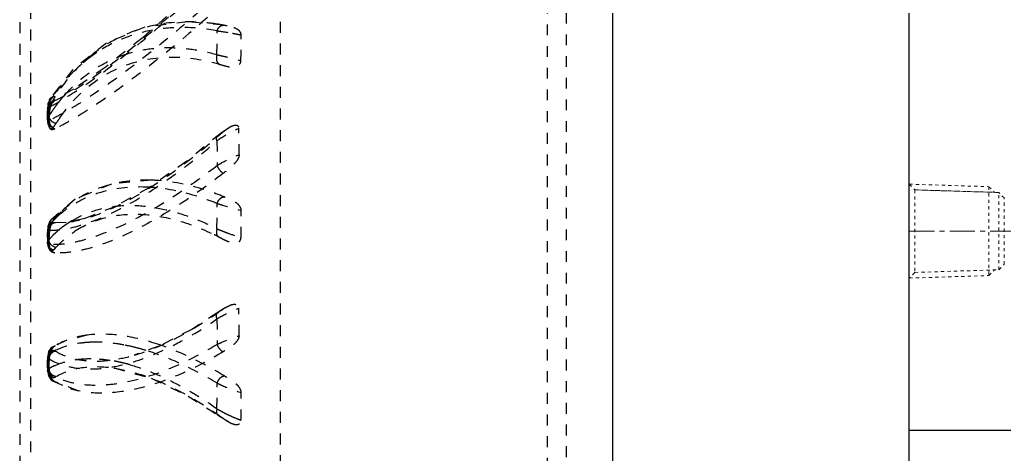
# Model space of a CAD drawing. Header units: millimetres. Extents: x 723 to 11228, y -2384 to 1578.
# Drawn here: x 4627.9 to 4776.4, y -745.4 to -679.9 of the extents above; entities that cross this region are included whole.
import ezdxf

# ---------------------------------------------------------------- set-up
doc = ezdxf.new("R2010")
doc.units = ezdxf.units.MM
doc.header["$LTSCALE"] = 16.335
doc.linetypes.add('CENTER', pattern=[0.6, 0.375, -0.075, 0.075, -0.075])
doc.linetypes.add('HIDDEN', pattern=[0.2, 0.1, -0.1])
doc.layers.get('0').update_dxf_attribs({"linetype": 'CONTINUOUS'})
doc.layers.add('cool', color=153, linetype='HIDDEN', lineweight=9)
doc.layers.add('DEFAULT_2', color=8, linetype='HIDDEN')

# ---------------------------------------------------------------- blocks, each defined once
blk = doc.blocks.new('cool_jt_f12')
at = {"layer": 'cool', "ltscale": 0.3}
for p, q in [((0, 7.0785), (0.856, 6.2225)), ((0, 7.0785), (12, 6.7035)), ((0.856, 6.2225), (0.856, -6.2225)), ((13.5, 5.827375), (0.856, 6.2225)), ((0.856, 6.2225), (13.5, 5.827375)), ((12, 6.7035), (12.856, 5.8475)), ((12, 6.7035), (12, -6.7035)), ((14.327375, 5), (13.5, 5.827375)), ((13.5, -5.827375), (13.5, 5.827375)), ((14.327375, -5), (14.327375, 5)), ((0.856, -6.2225), (13.5, -5.827375)), ((12, -6.7035), (12.856, -5.8475)), ((13.5, -5.827375), (14.327375, -5)), ((0.856, -6.2225), (0, -7.0785)), ((0, -7.0785), (12, -6.7035))]:
    blk.add_line(p, q, dxfattribs=at)

msp = doc.modelspace()

# ---------------------------------------------------------------- linework, layer by layer
at = {"color": 7, "linetype": 'Continuous'}
for p, q in [((4717.318, -976.744), (4717.318, -506.744)), ((4762.032, -939.744), (4762.032, -543.744))]:
    msp.add_line(p, q, dxfattribs=at)
at = {"color": 1, "linetype": 'CENTER', "ltscale": 2.612305}
msp.add_line((4762.032, -741.744), (5182.032, -741.744), dxfattribs=at)
at = {"layer": 'cool', "color": 1, "linetype": 'CENTER', "ltscale": 0.621977}
msp.add_line((4762.032, -711.744), (5182.032, -711.744), dxfattribs=at)
at = {"layer": 'DEFAULT_2', "color": 8, "linetype": 'HIDDEN'}
for p, q in [((4710.315, -577.549), (4710.315, -888.555)), ((4707.433, -582.579), (4707.433, -883.593)), ((4667.211, -868.043), (4667.211, -595.446)), ((4629.606, -813.679), (4629.606, -649.81)), ((4627.912, -660.656), (4627.912, -802.833)), ((4658.719, -680.715), (4658.76, -680.724)), ((4657.656, -685.154), (4657.673, -681.551)), ((4634.699, -691.214), (4634.751, -691.157)), ((4632.123, -693.195), (4632.123, -693.194)), ((4632.167, -693.29), (4632.123, -693.195)), ((4632.189, -692.587), (4632.189, -692.587)), ((4632.484, -691.793), (4632.485, -691.792)), ((4632.558, -691.978), (4632.514, -692.045)), ((4632.619, -691.886), (4632.558, -691.978)), ((4632.904, -692.124), (4632.895, -692.128)), ((4633.305, -692.023), (4632.904, -692.124)), ((4633.461, -692.72), (4633.509, -692.656)), ((4632.134, -695.196), (4632.19, -695.448)), ((4632.134, -695.197), (4632.134, -695.196)), ((4632.167, -695.347), (4632.134, -695.197)), ((4632.19, -695.448), (4632.167, -695.347)), ((4632.19, -695.448), (4632.399, -696.149)), ((4632.196, -695.616), (4632.196, -695.615)), ((4632.255, -695.784), (4632.196, -695.616)), ((4632.309, -695.867), (4632.255, -695.785)), ((4632.38, -696.062), (4632.399, -696.149)), ((4632.399, -696.107), (4632.4, -696.108)), ((4632.4, -696.108), (4632.515, -696.281)), ((4657.667, -697.452), (4657.884, -697.38)), ((4657.667, -697.453), (4657.667, -697.452)), ((4657.656, -698.126), (4657.673, -701.88)), ((4657.656, -711.396), (4657.673, -707.575)), ((4632.186, -710.946), (4632.186, -710.946)), ((4632.605, -710.071), (4632.607, -710.069)), ((4633.303, -710.463), (4635.398, -710.352)), ((4632.122, -711.531), (4632.069, -712.31)), ((4632.167, -711.512), (4632.122, -711.531)), ((4632.122, -711.531), (4632.122, -711.531)), ((4632.089, -713.21), (4632.188, -714.048)), ((4632.167, -713.715), (4632.127, -713.561)), ((4632.246, -713.984), (4632.167, -713.715)), ((4632.246, -713.985), (4632.246, -713.984)), ((4632.246, -713.984), (4632.44, -714.422)), ((4632.188, -714.048), (4632.188, -714.047)), ((4632.255, -714.173), (4632.188, -714.048)), ((4632.309, -714.19), (4632.255, -714.174)), ((4632.841, -714.93), (4632.756, -714.876)), ((4657.761, -724.028), (4657.762, -724.027)), ((4657.762, -724.027), (4657.882, -723.968)), ((4657.656, -724.961), (4657.673, -728.833)), ((4632.255, -730.159), (4632.185, -730.18)), ((4632.185, -730.18), (4632.185, -730.18)), ((4632.487, -729.966), (4632.485, -729.969)), ((4632.585, -729.865), (4632.486, -729.967)), ((4632.873, -729.196), (4632.883, -729.19)), ((4632.883, -729.19), (4633.262, -729.058)), ((4632.167, -730.619), (4632.123, -730.722)), ((4632.123, -730.722), (4632.123, -730.723)), ((4632.123, -732.767), (4632.123, -732.766)), ((4632.167, -732.87), (4632.123, -732.767)), ((4632.185, -733.309), (4632.185, -733.309)), ((4632.255, -733.33), (4632.185, -733.309)), ((4632.485, -733.52), (4632.483, -733.518)), ((4632.485, -733.52), (4632.608, -733.648)), ((4632.873, -734.292), (4632.881, -734.297)), ((4636.731, -735.813), (4632.881, -734.297)), ((4657.656, -738.527), (4657.673, -734.656)), ((4657.762, -739.462), (4657.762, -739.462)), ((4657.762, -739.462), (4657.979, -739.539))]:
    msp.add_line(p, q, dxfattribs=at)
for points in [[(4657.609, -672.316), (4652.492, -677.239), (4646.358, -682.643), (4640.794, -687.055), (4636.04, -690.345), (4632.904, -692.124)], [(4658.719, -680.715), (4653.233, -680.173), (4646.804, -680.988), (4640.984, -683.409), (4635.943, -687.386), (4632.485, -691.792)], [(4632.123, -693.194), (4632.066, -694.226), (4632.132, -695.229), (4632.197, -695.618)], [(4632.189, -692.587), (4632.165, -692.769), (4632.074, -693.816), (4632.084, -694.735), (4632.134, -695.197)], [(4632.895, -692.128), (4632.606, -692.314), (4632.234, -692.792), (4632.123, -693.195)], [(4632.484, -691.793), (4632.377, -691.984), (4632.189, -692.587)], [(4632.196, -695.615), (4632.227, -695.74), (4632.399, -696.107)], [(4659.53, -696.1), (4658.268, -696.96), (4653.114, -701.193)], [(4653.114, -701.193), (4647.47, -705.151), (4642.274, -708.06), (4637.747, -709.841), (4635.397, -710.36)], [(4647.764, -704.063), (4641.748, -704.644), (4636.297, -706.939), (4632.607, -710.069)], [(4632.186, -710.946), (4632.162, -711.131), (4632.071, -712.228), (4632.091, -713.211), (4632.126, -713.559)], [(4633.09, -710.476), (4632.831, -710.558), (4632.47, -710.806), (4632.206, -711.202), (4632.122, -711.531)], [(4632.605, -710.071), (4632.393, -710.358), (4632.186, -710.946)], [(4632.127, -713.561), (4632.139, -713.641), (4632.246, -713.984)], [(4632.188, -714.047), (4632.245, -714.264), (4632.413, -714.575), (4632.642, -714.807), (4632.84, -714.932)], [(4657.762, -724.027), (4653.886, -726.552), (4648.891, -729.103), (4645.166, -730.443)], [(4658.976, -723.244), (4658.373, -723.614), (4657.761, -724.028)], [(4638.145, -727.432), (4635.043, -728.165), (4632.88, -729.192)], [(4632.185, -730.18), (4632.085, -731.129), (4632.071, -732.045), (4632.123, -732.767)], [(4632.488, -729.966), (4632.239, -730.32), (4632.123, -730.723)], [(4632.873, -729.196), (4632.614, -729.389), (4632.261, -729.898), (4632.185, -730.18)], [(4632.123, -730.722), (4632.071, -731.444), (4632.085, -732.36), (4632.185, -733.309)], [(4632.123, -732.764), (4632.249, -733.191), (4632.483, -733.518)], [(4632.185, -733.309), (4632.258, -733.584), (4632.611, -734.097), (4632.873, -734.292)], [(4642.118, -732.373), (4647.71, -733.905), (4653.316, -736.606), (4657.762, -739.462)], [(4632.881, -734.297), (4635.527, -735.488), (4636.731, -735.812)], [(4657.762, -739.462), (4657.984, -739.617), (4659.489, -740.534)]]:
    msp.add_lwpolyline(points, dxfattribs=at)
for centre, radius, start, end in [((4653.015, -710.222), 30.053, 78.98022, 80.94732), ((4653.751, -706.484), 26.243, 78.08702, 78.99801), ((4296.644, -681.002), 364.661, 359.2043, 359.81707), ((4652.535, -704.259), 23.381, 126.14278, 133.68674), ((4652.123, -703.704), 22.69, 123.60924, 126.12824), ((4656.105, -707.365), 28.129, 145.94993, 146.61304), ((4655.858, -707.198), 27.83, 145.06029, 145.95031), ((4652.882, -707.446), 24.373, 138.24373, 140.65283), ((4496.46, -735.87), 142.436, 17.3172, 17.56418), ((4656.425, -707.575), 28.511, 146.99756, 147.4922), ((4636.584, -694.119), 4.197, 164.51918, 167.97972), ((4637.294, -694.312), 4.933, 161.75215, 164.55682), ((4637.699, -694.444), 5.359, 155.2371, 161.76255), ((4634.511, -693.695), 2.115, 140.0995, 145.50926), ((4650.582, -705.626), 21.44, 144.6524, 146.08219), ((4636.437, -693.86), 3.968, 153.77601, 155.22103), ((4636.723, -694.002), 4.287, 152.36356, 153.77064), ((4637.204, -694.253), 4.83, 151.30594, 152.36353), ((4650.863, -705.827), 21.785, 143.01494, 144.65051), ((4633.968, -693.38), 1.511, 115.97519, 122.00794), ((4651.19, -706.072), 22.194, 142.5185, 142.80965), ((4651.389, -706.225), 22.445, 141.72953, 142.51749), ((4651.797, -706.547), 22.965, 140.66964, 141.7281), ((4641.259, -694.337), 9.151, 175.10263, 178.66574), ((4642.519, -694.436), 10.416, 173.68641, 175.15212), ((4633.302, -695.053), 1.182, 147.10285, 163.49232), ((4639.668, -693.699), 7.394, 180.39969, 184.85801), ((4642.144, -694.697), 9.85, 173.41477, 178.39703), ((4639.763, -693.691), 7.488, 184.86141, 185.52154), ((4650.463, -705.546), 21.297, 146.08339, 148.47619), ((4655.386, -709.573), 26.108, 145.1973, 145.4762), ((4633.245, -695.033), 1.123, 179.47146, 188.37916), ((4632.992, -695.201), 0.838, 197.13057, 221.51332), ((4650.766, -683.606), 22.158, 213.59553, 214.09075), ((4633.64, -694.158), 1.366, 206.8034, 224.03521), ((4655.842, -709.883), 26.66, 145.48211, 147.43546), ((4593.848, -624.426), 97.071, 311.14366, 311.27534), ((4278.137, -701.312), 382.855, 0.15991, 0.75912), ((4645.92, -730.93), 25.843, 85.94154, 86.67021), ((4646.89, -729.623), 25.576, 85.54165, 88.04198), ((4645.874, -731.562), 26.477, 84.58261, 85.93896), ((4646.124, -721.313), 17.281, 133.84718, 138.1002), ((4644.827, -721.969), 16.737, 129.27406, 133.46015), ((4255.105, -707.396), 406.209, 359.24525, 359.82728), ((4645.152, -722.299), 17.2, 136.1849, 137.94437), ((4633.353, -710.686), 0.973, 157.74129, 163.07393), ((4635.703, -711.973), 3.305, 160.43992, 163.98292), ((4633.193, -710.598), 0.79, 138.0912, 146.40301), ((4635.742, -711.988), 3.348, 156.95481, 160.41584), ((4645.044, -722.195), 17.051, 135.4758, 136.18325), ((4634.702, -711.408), 2.156, 147.51359, 149.86715), ((4634.89, -711.53), 2.38, 143.77593, 147.4583), ((4633.186, -710.997), 0.53, 107.57072, 124.43812), ((4644.97, -722.122), 16.947, 133.45773, 135.47738), ((4633.202, -711.053), 0.589, 101.04467, 107.48144), ((4644.216, -724.211), 16.372, 125.319, 126.64411), ((4644.472, -724.565), 16.81, 122.60443, 125.33427), ((4644.272, -724.256), 16.441, 121.11998, 122.59936), ((4641.166, -712.554), 9.058, 178.78472, 184.58532), ((4641.688, -712.576), 9.58, 173.62553, 178.71962), ((4591.7, -730.626), 45.024, 25.1963, 25.74341), ((4641.34, -712.259), 9.065, 180.39821, 184.99356), ((4642.136, -712.689), 9.843, 178.44036, 183.63606), ((4642.356, -712.69), 10.063, 173.51269, 178.46671), ((4641.525, -720.948), 12.138, 135.15635, 139.39871), ((4645.169, -713.259), 12.856, 171.94818, 176.53592), ((4641.695, -721.115), 12.376, 134.41254, 135.16288), ((4641.773, -721.195), 12.488, 133.83616, 134.41272), ((4641.861, -721.286), 12.615, 133.13105, 133.83587), ((4642.251, -721.711), 13.191, 129.7362, 133.10774), ((4642.723, -722.27), 13.923, 129.26753, 129.75879), ((4642.855, -722.431), 14.131, 128.91606, 129.26784), ((4643.353, -723.055), 14.93, 126.63382, 128.8971), ((4640.452, -746.508), 38.132, 62.6367, 63.85048), ((4640.828, -712.591), 8.718, 184.52223, 190.45645), ((4633.175, -713.571), 1.016, 204.29802, 220.30542), ((4641.332, -712.749), 9.037, 183.57934, 189.3717), ((4639.322, -713.296), 6.999, 185.65252, 187.38083), ((4633.477, -710.333), 4.03, 253.14567, 254.71618), ((4249.561, -728.625), 411.426, 0.15597, 0.7319), ((4639.385, -746.609), 18.126, 90.15722, 93.62986), ((4633.347, -730.823), 1.201, 150.62982, 158.22126), ((4626.351, -736.734), 8.837, 46.4486, 48.08346), ((4633.422, -730.865), 1.287, 136.27967, 150.62734), ((4643.683, -731.988), 11.366, 171.55279, 176.58368), ((4652.789, -732.796), 20.57, 172.80179, 173.23641), ((4637.783, -739.235), 10.511, 120.43303, 120.92688), ((4634.531, -730.626), 2.114, 160.50599, 171.53998), ((4637.807, -739.275), 10.558, 119.89172, 120.43298), ((4637.836, -739.326), 10.616, 119.20985, 119.89157), ((4637.91, -739.459), 10.769, 117.00293, 119.20596), ((4633.422, -730.096), 1.051, 121.34102, 127.46819), ((4633.662, -730.061), 1.071, 132.00229, 140.30266), ((4637.981, -739.598), 10.925, 116.4779, 117.0067), ((4638.018, -739.671), 11.006, 115.70537, 116.47758), ((4638.08, -739.8), 11.15, 114.33463, 115.70398), ((4638.032, -758.298), 29.921, 75.74868, 79.27112), ((4636.997, -762.325), 34.078, 72.97602, 75.72893), ((4641.581, -731.639), 9.473, 178.83927, 184.47664), ((4640.954, -731.638), 8.846, 173.38542, 178.76753), ((4642.986, -731.551), 10.693, 178.57363, 183.49806), ((4642.015, -731.53), 9.722, 175.28441, 178.55085), ((4645.789, -732.012), 13.526, 173.6283, 175.62505), ((4643.188, -731.967), 10.871, 176.53614, 181.40889), ((4641.136, -731.459), 8.84, 173.24596, 175.27939), ((4649.947, -732.458), 17.708, 173.23751, 173.68632), ((4637.476, -756.105), 25.22, 76.55, 79.26534), ((4636.836, -758.848), 28.037, 73.98892, 76.58104), ((4642.664, -731.559), 10.559, 184.44993, 189.65199), ((4626.377, -726.783), 8.798, 311.9144, 313.32929), ((4643.689, -731.512), 11.397, 183.47592, 188.45067), ((4642.44, -731.978), 10.123, 181.45251, 182.17314), ((4642.056, -731.995), 9.738, 182.15948, 184.48402), ((4636.088, -738.314), 6.931, 115.93717, 122.73482), ((4633.693, -732.354), 1.394, 194.73816, 204.21336), ((4641.154, -732.067), 8.834, 184.47638, 186.74288), ((4634.473, -732.881), 2.08, 188.4526, 197.4737), ((4636.372, -738.877), 7.562, 115.13543, 116.00744), ((4633.295, -732.718), 1.14, 224.73428, 231.94662), ((4633.079, -733.221), 0.645, 217.96614, 222.84239), ((4249.497, -734.866), 411.818, 359.2497, 359.82783), ((4625.279, -785.418), 56.327, 54.76018, 55.3805), ((4658.011, -739.113), 0.427, 220.46913, 234.46528), ((4624.991, -785.827), 56.827, 54.51386, 54.76074)]:
    msp.add_arc(centre, radius, start, end, dxfattribs=at)
for points, knots in [([(4633.306, -692.021), (4634.042, -691.661), (4635.615, -690.789), (4639.153, -688.521), (4644.212, -684.734), (4650.825, -679.124), (4655.374, -674.812), (4657.73, -672.452)], [0, 0, 0, 0, 0.078266, 0.1716763, 0.4014208, 0.6813601, 1, 1, 1, 1]), ([(4632.309, -693.025), (4633.085, -692.685), (4634.691, -691.727), (4637.248, -690.101), (4640.116, -688.076), (4644.507, -684.709), (4649.13, -680.804), (4653.912, -676.409), (4656.424, -674.033), (4657.656, -672.761)], [0, 0, 0, 0, 0.0781026, 0.1716276, 0.2795124, 0.4014127, 0.6815188, 0.8367702, 1, 1, 1, 1]), ([(4657.673, -676.231), (4655.2, -678.482), (4650.452, -682.601), (4643.603, -687.973), (4638.395, -691.619), (4634.758, -693.822), (4633.139, -694.682), (4632.381, -695.041)], [0, 0, 0, 0, 0.3174571, 0.5963841, 0.8261344, 0.9203892, 1, 1, 1, 1]), ([(4658.64, -677.365), (4656.147, -679.636), (4651.363, -683.791), (4644.466, -689.213), (4639.226, -692.887), (4635.573, -695.107), (4633.952, -695.972), (4633.194, -696.332)], [0, 0, 0, 0, 0.3179923, 0.5970954, 0.8269188, 0.9208746, 1, 1, 1, 1]), ([(4648.749, -680.613), (4647.175, -680.909), (4644.091, -681.825), (4639.858, -684.165), (4636.164, -687.4), (4634.156, -690.032), (4633.258, -691.448)], [0, 0, 0, 0, 0.2473075, 0.4922667, 0.7412097, 1, 1, 1, 1]), ([(4657.673, -681.551), (4656.04, -681.239), (4652.788, -680.894), (4649.524, -681.155), (4647.962, -681.439)], [0, 0, 0, 0, 0.5114198, 1, 1, 1, 1]), ([(4657.743, -680.544), (4656.975, -680.422), (4653.99, -680.065), (4650.939, -680.199), (4648.749, -680.613)], [0, 0, 0, 0, 0.2586354, 1, 1, 1, 1]), ([(4657.673, -681.551), (4657.714, -681.419), (4657.825, -681.175), (4658.075, -680.883), (4658.384, -680.705), (4658.614, -680.695), (4658.719, -680.715)], [0, 0, 0, 0, 0.284305, 0.546431, 0.7797924, 1, 1, 1, 1]), ([(4661.304, -682.167), (4661.305, -682.036), (4661.237, -681.784), (4660.933, -681.418), (4660.436, -681.143), (4659.808, -680.948), (4659.382, -680.852), (4659.168, -680.807)], [0, 0, 0, 0, 0.1450034, 0.2738153, 0.5172705, 0.7588476, 1, 1, 1, 1]), ([(4647.962, -681.439), (4646.462, -681.712), (4643.522, -682.546), (4640.819, -683.973), (4639.563, -684.807)], [0, 0, 0, 0, 0.5028149, 1, 1, 1, 1]), ([(4657.673, -681.551), (4657.847, -681.569), (4658.617, -681.661), (4659.383, -681.79), (4659.973, -681.901)], [0, 0, 0, 0, 0.2253329, 1, 1, 1, 1]), ([(4659.973, -681.901), (4660.082, -681.921), (4660.526, -682.006), (4660.97, -682.096), (4661.305, -682.167)], [0, 0, 0, 0, 0.2436046, 1, 1, 1, 1]), ([(4643.343, -685.266), (4644.431, -684.878), (4646.704, -684.278), (4650.274, -683.976), (4653.963, -684.251), (4656.44, -684.748), (4657.656, -685.154)], [0, 0, 0, 0, 0.238399, 0.4822697, 0.7354901, 1, 1, 1, 1]), ([(4633.948, -694.671), (4635.247, -692.803), (4638.298, -689.451), (4644.266, -686.192), (4651.083, -685.132), (4655.696, -685.887), (4657.976, -686.57)], [0, 0, 0, 0, 0.251428, 0.4919638, 0.7370147, 1, 1, 1, 1]), ([(4634.751, -691.157), (4635.934, -689.839), (4638.553, -687.459), (4641.714, -685.847), (4643.343, -685.266)], [0, 0, 0, 0, 0.5059519, 1, 1, 1, 1]), ([(4657.656, -685.154), (4657.608, -685.292), (4657.554, -685.581), (4657.574, -686.094), (4657.784, -686.455), (4657.976, -686.569)], [0, 0, 0, 0, 0.2849353, 0.5643073, 1, 1, 1, 1]), ([(4657.656, -685.154), (4657.922, -685.209), (4658.637, -685.362), (4659.841, -685.669), (4660.778, -685.923), (4661.268, -686.066)], [0, 0, 0, 0, 0.2182601, 0.5892788, 1, 1, 1, 1]), ([(4657.976, -686.57), (4658.252, -686.652), (4658.809, -686.818), (4659.526, -686.985), (4660.132, -687.011), (4660.618, -686.927), (4661.1, -686.649), (4661.265, -686.265), (4661.268, -686.067)], [0, 0, 0, 0, 0.2272601, 0.4584702, 0.577673, 0.7032258, 0.843836, 1, 1, 1, 1]), ([(4636.385, -687.351), (4636.08, -687.642), (4634.869, -688.858), (4633.785, -690.199), (4633.044, -691.259)], [0, 0, 0, 0, 0.2460736, 1, 1, 1, 1]), ([(4632.486, -691.793), (4632.56, -691.674), (4632.808, -691.483), (4633.107, -691.441), (4633.259, -691.448)], [0, 0, 0, 0, 0.4806551, 1, 1, 1, 1]), ([(4633.258, -691.448), (4633.183, -691.566), (4633.083, -691.727), (4632.99, -691.892), (4632.967, -691.934)], [0, 0, 0, 0, 0.7427005, 1, 1, 1, 1]), ([(4632.255, -692.888), (4632.218, -693.11), (4632.105, -693.923), (4632.078, -694.757), (4632.167, -695.347)], [0, 0, 0, 0, 0.2737004, 1, 1, 1, 1]), ([(4632.123, -693.194), (4632.124, -693.179), (4632.16, -693.098), (4632.246, -693.058), (4632.309, -693.025)], [0, 0, 0, 0, 0.1716441, 1, 1, 1, 1]), ([(4632.255, -692.888), (4632.241, -692.864), (4632.195, -692.771), (4632.179, -692.663), (4632.189, -692.587)], [0, 0, 0, 0, 0.2673189, 1, 1, 1, 1]), ([(4632.231, -692.452), (4632.239, -692.435), (4632.279, -692.361), (4632.335, -692.297), (4632.381, -692.253)], [0, 0, 0, 0, 0.2303775, 1, 1, 1, 1]), ([(4632.255, -692.888), (4632.275, -692.819), (4632.398, -692.538), (4632.631, -692.311), (4632.834, -692.198)], [0, 0, 0, 0, 0.2365685, 1, 1, 1, 1]), ([(4632.381, -695.041), (4632.33, -694.721), (4632.252, -694.05), (4632.281, -693.374), (4632.309, -693.025)], [0, 0, 0, 0, 0.4799932, 1, 1, 1, 1]), ([(4632.302, -693.026), (4632.297, -693.089), (4632.281, -693.33), (4632.274, -693.572), (4632.275, -693.751)], [0, 0, 0, 0, 0.261339, 1, 1, 1, 1]), ([(4632.888, -692.34), (4632.827, -692.368), (4632.59, -692.505), (4632.401, -692.72), (4632.301, -692.901)], [0, 0, 0, 0, 0.2443485, 1, 1, 1, 1]), ([(4632.381, -692.253), (4632.373, -692.319), (4632.343, -692.576), (4632.317, -692.834), (4632.302, -693.026)], [0, 0, 0, 0, 0.2560726, 1, 1, 1, 1]), ([(4632.896, -692.13), (4632.731, -692.212), (4632.443, -692.475), (4632.324, -692.841), (4632.309, -693.025)], [0, 0, 0, 0, 0.4999287, 1, 1, 1, 1]), ([(4632.358, -693.567), (4632.371, -693.452), (4632.45, -693.075), (4632.616, -692.719), (4632.768, -692.498)], [0, 0, 0, 0, 0.3017492, 1, 1, 1, 1]), ([(4632.889, -692.339), (4632.911, -692.313), (4632.994, -692.222), (4633.092, -692.145), (4633.167, -692.098)], [0, 0, 0, 0, 0.2787242, 1, 1, 1, 1]), ([(4632.137, -694.985), (4632.131, -694.916), (4632.11, -694.629), (4632.105, -694.341), (4632.11, -694.124)], [0, 0, 0, 0, 0.2420244, 1, 1, 1, 1]), ([(4632.358, -693.568), (4632.341, -693.548), (4632.272, -693.46), (4632.205, -693.368), (4632.167, -693.29)], [0, 0, 0, 0, 0.2322828, 1, 1, 1, 1]), ([(4632.314, -695.238), (4632.309, -695.173), (4632.293, -694.901), (4632.292, -694.629), (4632.297, -694.421)], [0, 0, 0, 0, 0.2391405, 1, 1, 1, 1]), ([(4632.336, -694.484), (4632.331, -694.553), (4632.317, -694.821), (4632.313, -695.09), (4632.318, -695.29)], [0, 0, 0, 0, 0.2571644, 1, 1, 1, 1]), ([(4632.421, -694.774), (4632.41, -694.751), (4632.368, -694.662), (4632.337, -694.568), (4632.322, -694.497)], [0, 0, 0, 0, 0.2632004, 1, 1, 1, 1]), ([(4632.255, -695.784), (4632.241, -695.722), (4632.19, -695.457), (4632.155, -695.19), (4632.137, -694.985)], [0, 0, 0, 0, 0.2372712, 1, 1, 1, 1]), ([(4632.38, -696.062), (4632.362, -696), (4632.293, -695.761), (4632.223, -695.522), (4632.167, -695.347)], [0, 0, 0, 0, 0.2608779, 1, 1, 1, 1]), ([(4632.196, -695.616), (4632.178, -695.52), (4632.191, -695.302), (4632.308, -695.122), (4632.381, -695.041)], [0, 0, 0, 0, 0.4719639, 1, 1, 1, 1]), ([(4632.417, -696.025), (4632.405, -695.964), (4632.358, -695.703), (4632.328, -695.44), (4632.314, -695.238)], [0, 0, 0, 0, 0.2343814, 1, 1, 1, 1]), ([(4632.318, -695.29), (4632.32, -695.358), (4632.329, -695.616), (4632.352, -695.874), (4632.38, -696.062)], [0, 0, 0, 0, 0.265109, 1, 1, 1, 1]), ([(4632.381, -695.041), (4632.36, -695.31), (4632.499, -695.869), (4632.943, -696.241), (4633.193, -696.334)], [0, 0, 0, 0, 0.5033413, 1, 1, 1, 1]), ([(4632.399, -696.148), (4632.415, -696.204), (4632.462, -696.306), (4632.617, -696.337), (4632.749, -696.277), (4632.829, -696.218), (4632.871, -696.182)], [0, 0, 0, 0, 0.2917176, 0.4954941, 0.724831, 1, 1, 1, 1]), ([(4632.515, -696.28), (4632.507, -696.268), (4632.474, -696.213), (4632.45, -696.152), (4632.436, -696.104)], [0, 0, 0, 0, 0.2205681, 1, 1, 1, 1]), ([(4633.373, -695.533), (4633.31, -695.516), (4633.047, -695.421), (4632.807, -695.261), (4632.659, -695.107)], [0, 0, 0, 0, 0.2356994, 1, 1, 1, 1]), ([(4632.971, -696.087), (4632.994, -696.063), (4633.091, -695.954), (4633.174, -695.835), (4633.237, -695.742)], [0, 0, 0, 0, 0.2284857, 1, 1, 1, 1]), ([(4658.609, -696.764), (4658.831, -696.584), (4659.131, -696.352), (4659.45, -696.147), (4659.53, -696.098)], [0, 0, 0, 0, 0.7536628, 1, 1, 1, 1]), ([(4659.53, -696.098), (4659.662, -696.019), (4659.929, -695.877), (4660.339, -695.737), (4660.727, -695.763), (4660.929, -695.997), (4660.955, -696.157), (4660.956, -696.24)], [0, 0, 0, 0, 0.2604366, 0.5075333, 0.7364138, 0.858629, 1, 1, 1, 1]), ([(4632.758, -696.447), (4632.736, -696.443), (4632.639, -696.416), (4632.558, -696.344), (4632.515, -696.28)], [0, 0, 0, 0, 0.2279419, 1, 1, 1, 1]), ([(4633.194, -696.332), (4633.121, -696.367), (4632.984, -696.428), (4632.828, -696.461), (4632.758, -696.447)], [0, 0, 0, 0, 0.5300951, 1, 1, 1, 1]), ([(4635.398, -710.359), (4636.949, -710.144), (4640.386, -709.097), (4645.713, -706.437), (4651.665, -702.53), (4655.66, -699.322), (4657.715, -697.526)], [0, 0, 0, 0, 0.1806349, 0.4099728, 0.6852904, 1, 1, 1, 1]), ([(4657.656, -698.126), (4657.628, -698.058), (4657.555, -697.85), (4657.549, -697.556), (4657.667, -697.454)], [0, 0, 0, 0, 0.3204925, 1, 1, 1, 1]), ([(4657.656, -698.126), (4657.892, -697.942), (4658.928, -697.207), (4660.063, -696.616), (4660.957, -696.241)], [0, 0, 0, 0, 0.2359892, 1, 1, 1, 1]), ([(4632.309, -711.565), (4633.049, -711.646), (4634.686, -711.469), (4637.253, -710.87), (4640.135, -709.819), (4644.565, -707.695), (4649.192, -704.795), (4653.939, -701.246), (4656.435, -699.238), (4657.656, -698.126)], [0, 0, 0, 0, 0.0765155, 0.1666758, 0.2712291, 0.3907022, 0.6712468, 0.8302836, 1, 1, 1, 1]), ([(4657.673, -701.88), (4657.912, -701.717), (4658.96, -701.061), (4660.097, -700.55), (4660.993, -700.244)], [0, 0, 0, 0, 0.2338859, 1, 1, 1, 1]), ([(4660.992, -700.244), (4660.993, -700.411), (4660.894, -700.74), (4660.559, -701.293), (4659.821, -702.083), (4659.107, -702.646), (4658.636, -703.011)], [0, 0, 0, 0, 0.134734, 0.2674719, 0.5200815, 1, 1, 1, 1]), ([(4657.673, -701.88), (4655.232, -703.767), (4650.547, -707.074), (4644.552, -710.438), (4640.158, -712.298), (4637.304, -713.217), (4634.742, -713.732), (4633.123, -713.81), (4632.381, -713.763)], [0, 0, 0, 0, 0.3260541, 0.6051332, 0.7244846, 0.8298329, 0.9214153, 1, 1, 1, 1]), ([(4657.673, -701.88), (4657.759, -702.121), (4658.03, -702.557), (4658.417, -702.9), (4658.637, -703.011)], [0, 0, 0, 0, 0.5094754, 1, 1, 1, 1]), ([(4658.636, -703.011), (4656.176, -704.917), (4651.457, -708.259), (4645.417, -711.657), (4640.994, -713.537), (4638.125, -714.465), (4635.555, -714.983), (4633.934, -715.059), (4633.192, -715.009)], [0, 0, 0, 0, 0.3267341, 0.605994, 0.7254635, 0.8307394, 0.921956, 1, 1, 1, 1]), ([(4647.764, -704.062), (4645.214, -703.975), (4641.378, -704.443), (4636.898, -706.563), (4635.004, -708.032), (4634.153, -708.85)], [0, 0, 0, 0, 0.5180468, 0.7602642, 1, 1, 1, 1]), ([(4647.421, -705.13), (4644.993, -704.989), (4641.343, -705.303), (4636.981, -707.061), (4635.093, -708.309), (4634.232, -709.013)], [0, 0, 0, 0, 0.5200007, 0.7621715, 1, 1, 1, 1]), ([(4658.768, -706.591), (4657.93, -706.249), (4654.738, -705.066), (4651.37, -704.318), (4648.879, -704.124)], [0, 0, 0, 0, 0.2659164, 1, 1, 1, 1]), ([(4657.673, -707.575), (4656.886, -707.256), (4653.88, -706.146), (4650.719, -705.425), (4648.374, -705.203)], [0, 0, 0, 0, 0.2649889, 1, 1, 1, 1]), ([(4657.673, -707.575), (4657.758, -707.304), (4657.978, -706.934), (4658.409, -706.623), (4658.655, -706.582), (4658.768, -706.591)], [0, 0, 0, 0, 0.5435759, 0.7821453, 1, 1, 1, 1]), ([(4661.313, -708.62), (4661.315, -708.308), (4660.978, -707.734), (4660.259, -707.256), (4659.515, -706.9), (4659.016, -706.692), (4658.768, -706.591)], [0, 0, 0, 0, 0.2749212, 0.5231053, 0.76332, 1, 1, 1, 1]), ([(4635.775, -710.181), (4636.704, -709.62), (4638.718, -708.667), (4640.891, -708.175), (4642.006, -708.028)], [0, 0, 0, 0, 0.4909539, 1, 1, 1, 1]), ([(4642.006, -708.028), (4643.201, -707.871), (4645.718, -707.786), (4649.602, -708.328), (4653.636, -709.544), (4656.336, -710.666), (4657.656, -711.396)], [0, 0, 0, 0, 0.2228387, 0.4624059, 0.7211778, 1, 1, 1, 1]), ([(4657.673, -707.575), (4657.939, -707.658), (4659.146, -708.029), (4660.361, -708.374), (4661.314, -708.619)], [0, 0, 0, 0, 0.2209872, 1, 1, 1, 1]), ([(4636.437, -711.618), (4637.766, -710.766), (4640.829, -709.455), (4646.012, -708.966), (4651.647, -709.892), (4655.372, -711.353), (4657.257, -712.279)], [0, 0, 0, 0, 0.2180069, 0.4510923, 0.7099862, 1, 1, 1, 1]), ([(4632.255, -711.072), (4632.243, -711.062), (4632.207, -711.03), (4632.182, -710.979), (4632.186, -710.946)], [0, 0, 0, 0, 0.3119392, 1, 1, 1, 1]), ([(4632.231, -710.87), (4632.24, -710.862), (4632.285, -710.824), (4632.338, -710.796), (4632.381, -710.777)], [0, 0, 0, 0, 0.2045585, 1, 1, 1, 1]), ([(4632.255, -711.072), (4632.275, -710.996), (4632.394, -710.698), (4632.628, -710.447), (4632.837, -710.327)], [0, 0, 0, 0, 0.2443864, 1, 1, 1, 1]), ([(4633.302, -710.464), (4633.048, -710.497), (4632.543, -710.772), (4632.331, -711.298), (4632.309, -711.565)], [0, 0, 0, 0, 0.4893352, 1, 1, 1, 1]), ([(4632.357, -711.553), (4632.37, -711.444), (4632.438, -711.119), (4632.606, -710.812), (4632.766, -710.658)], [0, 0, 0, 0, 0.3310459, 1, 1, 1, 1]), ([(4632.526, -711.061), (4632.517, -711.092), (4632.481, -711.223), (4632.454, -711.356), (4632.44, -711.458)], [0, 0, 0, 0, 0.2395571, 1, 1, 1, 1]), ([(4632.837, -710.325), (4632.822, -710.352), (4632.758, -710.467), (4632.701, -710.586), (4632.662, -710.678)], [0, 0, 0, 0, 0.2364038, 1, 1, 1, 1]), ([(4633.261, -709.772), (4633.186, -709.856), (4633.086, -709.971), (4632.993, -710.092), (4632.97, -710.123)], [0, 0, 0, 0, 0.7411342, 1, 1, 1, 1]), ([(4632.255, -711.072), (4632.217, -711.299), (4632.099, -712.173), (4632.084, -713.067), (4632.167, -713.715)], [0, 0, 0, 0, 0.2604161, 1, 1, 1, 1]), ([(4632.122, -711.531), (4632.122, -711.536), (4632.142, -711.546), (4632.199, -711.557), (4632.262, -711.564), (4632.309, -711.565)], [0, 0, 0, 0, 0.0779276, 0.2654371, 1, 1, 1, 1]), ([(4632.381, -713.763), (4632.331, -713.401), (4632.254, -712.669), (4632.28, -711.933), (4632.309, -711.565)], [0, 0, 0, 0, 0.4965102, 1, 1, 1, 1]), ([(4632.302, -711.562), (4632.297, -711.627), (4632.281, -711.88), (4632.274, -712.134), (4632.275, -712.322)], [0, 0, 0, 0, 0.257168, 1, 1, 1, 1]), ([(4633.376, -714.217), (4633.604, -713.966), (4634.536, -713.002), (4635.594, -712.158), (4636.437, -711.618)], [0, 0, 0, 0, 0.2529843, 1, 1, 1, 1]), ([(4657.656, -711.396), (4657.609, -711.529), (4657.554, -711.797), (4657.57, -712.183), (4657.723, -712.487), (4657.893, -712.608), (4657.979, -712.637)], [0, 0, 0, 0, 0.2998218, 0.5772729, 0.8066896, 1, 1, 1, 1]), ([(4657.656, -711.396), (4657.742, -711.432), (4658.103, -711.581), (4658.468, -711.723), (4658.747, -711.83)], [0, 0, 0, 0, 0.2370067, 1, 1, 1, 1]), ([(4658.747, -711.83), (4658.944, -711.905), (4659.781, -712.225), (4660.628, -712.52), (4661.276, -712.741)], [0, 0, 0, 0, 0.2356599, 1, 1, 1, 1]), ([(4632.381, -714.195), (4632.363, -714.152), (4632.294, -713.991), (4632.227, -713.828), (4632.167, -713.715)], [0, 0, 0, 0, 0.2668474, 1, 1, 1, 1]), ([(4632.188, -714.047), (4632.18, -713.998), (4632.219, -713.871), (4632.321, -713.799), (4632.381, -713.763)], [0, 0, 0, 0, 0.4166419, 1, 1, 1, 1]), ([(4632.422, -713.45), (4632.406, -713.417), (4632.352, -713.288), (4632.318, -713.151), (4632.309, -713.049)], [0, 0, 0, 0, 0.2642252, 1, 1, 1, 1]), ([(4632.32, -713.383), (4632.324, -713.535), (4632.335, -713.736), (4632.352, -713.936), (4632.357, -713.985)], [0, 0, 0, 0, 0.7562832, 1, 1, 1, 1]), ([(4632.381, -713.763), (4632.361, -714.03), (4632.489, -714.584), (4632.944, -714.936), (4633.19, -715.01)], [0, 0, 0, 0, 0.5107001, 1, 1, 1, 1]), ([(4633.376, -714.217), (4633.312, -714.204), (4633.046, -714.122), (4632.805, -713.961), (4632.659, -713.806)], [0, 0, 0, 0, 0.2335035, 1, 1, 1, 1]), ([(4657.978, -712.642), (4658.254, -712.785), (4658.669, -712.999), (4659.234, -713.257), (4659.671, -713.421), (4660.128, -713.53), (4660.612, -713.54), (4661.023, -713.362), (4661.236, -713.05), (4661.274, -712.849), (4661.275, -712.746)], [0, 0, 0, 0, 0.2389311, 0.358686, 0.4782132, 0.5975117, 0.7180343, 0.846931, 0.9212097, 1, 1, 1, 1]), ([(4632.756, -714.876), (4632.718, -714.846), (4632.541, -714.669), (4632.449, -714.419), (4632.416, -714.22)], [0, 0, 0, 0, 0.1915002, 1, 1, 1, 1]), ([(4632.44, -714.422), (4632.445, -714.433), (4632.465, -714.474), (4632.49, -714.512), (4632.511, -714.537)], [0, 0, 0, 0, 0.2794779, 1, 1, 1, 1]), ([(4632.511, -714.537), (4632.553, -714.586), (4632.668, -714.656), (4632.797, -714.641), (4632.854, -714.625)], [0, 0, 0, 0, 0.518999, 1, 1, 1, 1]), ([(4632.974, -714.576), (4632.997, -714.564), (4633.094, -714.503), (4633.177, -714.424), (4633.24, -714.362)], [0, 0, 0, 0, 0.2272681, 1, 1, 1, 1]), ([(4658.976, -723.246), (4659.149, -723.145), (4659.496, -722.958), (4659.961, -722.79), (4660.346, -722.753), (4660.64, -722.808), (4660.898, -723.021), (4660.949, -723.251), (4660.951, -723.369)], [0, 0, 0, 0, 0.2482439, 0.4899154, 0.6081247, 0.7264107, 0.8532223, 1, 1, 1, 1]), ([(4645.165, -730.439), (4647.29, -729.826), (4651.725, -727.979), (4655.797, -725.457), (4657.882, -723.97)], [0, 0, 0, 0, 0.4632387, 1, 1, 1, 1]), ([(4657.656, -724.961), (4657.621, -724.867), (4657.572, -724.68), (4657.547, -724.352), (4657.65, -724.111), (4657.761, -724.029)], [0, 0, 0, 0, 0.3041699, 0.5809838, 1, 1, 1, 1]), ([(4657.656, -724.961), (4657.895, -724.815), (4658.958, -724.214), (4660.075, -723.711), (4660.951, -723.368)], [0, 0, 0, 0, 0.229376, 1, 1, 1, 1]), ([(4632.309, -730.986), (4632.989, -731.43), (4634.577, -732.068), (4637.183, -732.55), (4640.094, -732.539), (4643.262, -732.003), (4646.661, -730.984), (4650.241, -729.45), (4653.956, -727.433), (4656.441, -725.87), (4657.656, -724.961)], [0, 0, 0, 0, 0.0891779, 0.1847196, 0.2898776, 0.4067464, 0.5362661, 0.6785924, 0.8334078, 1, 1, 1, 1]), ([(4648.88, -728.847), (4647.02, -728.223), (4643.479, -727.323), (4639.801, -727.203), (4638.145, -727.413)], [0, 0, 0, 0, 0.5403669, 1, 1, 1, 1]), ([(4657.673, -728.833), (4655.25, -730.293), (4650.57, -732.7), (4644.513, -734.581), (4640.116, -735.067), (4637.233, -734.955), (4634.638, -734.389), (4633.082, -733.69), (4632.381, -733.271)], [0, 0, 0, 0, 0.3168401, 0.5869333, 0.704246, 0.810822, 0.9085379, 1, 1, 1, 1]), ([(4638.145, -727.413), (4637.26, -727.526), (4635.562, -727.892), (4633.975, -728.611), (4633.262, -729.042)], [0, 0, 0, 0, 0.5170427, 1, 1, 1, 1]), ([(4638.238, -728.52), (4637.806, -728.547), (4636.183, -728.713), (4634.579, -729.147), (4633.485, -729.641)], [0, 0, 0, 0, 0.2647822, 1, 1, 1, 1]), ([(4643.602, -728.9), (4643.232, -728.831), (4641.822, -728.595), (4640.39, -728.48), (4639.335, -728.483)], [0, 0, 0, 0, 0.2628267, 1, 1, 1, 1]), ([(4658.772, -733.574), (4657.933, -733.067), (4654.766, -731.239), (4651.419, -729.7), (4648.88, -728.847)], [0, 0, 0, 0, 0.2679175, 1, 1, 1, 1]), ([(4657.673, -728.833), (4657.915, -728.71), (4658.99, -728.198), (4660.109, -727.78), (4660.988, -727.508)], [0, 0, 0, 0, 0.2274614, 1, 1, 1, 1]), ([(4657.673, -728.833), (4657.754, -729.082), (4658.006, -729.52), (4658.414, -729.844), (4658.635, -729.915)], [0, 0, 0, 0, 0.5291648, 1, 1, 1, 1]), ([(4660.988, -727.505), (4660.989, -727.82), (4660.671, -728.402), (4659.823, -729.174), (4659.105, -729.626), (4658.635, -729.91)], [0, 0, 0, 0, 0.2732695, 0.5244909, 1, 1, 1, 1]), ([(4632.255, -730.159), (4632.217, -730.381), (4632.093, -731.278), (4632.088, -732.194), (4632.167, -732.87)], [0, 0, 0, 0, 0.2485101, 1, 1, 1, 1]), ([(4632.185, -730.18), (4632.185, -730.182), (4632.196, -730.198), (4632.216, -730.197), (4632.231, -730.2)], [0, 0, 0, 0, 0.1077891, 1, 1, 1, 1]), ([(4632.231, -730.2), (4632.24, -730.202), (4632.29, -730.211), (4632.34, -730.215), (4632.381, -730.218)], [0, 0, 0, 0, 0.1852452, 1, 1, 1, 1]), ([(4633.301, -729.835), (4633.043, -729.889), (4632.552, -730.19), (4632.331, -730.718), (4632.309, -730.986)], [0, 0, 0, 0, 0.4947473, 1, 1, 1, 1]), ([(4632.357, -730.419), (4632.365, -730.354), (4632.401, -730.155), (4632.491, -729.962), (4632.584, -729.863)], [0, 0, 0, 0, 0.3244511, 1, 1, 1, 1]), ([(4632.838, -729.377), (4632.81, -729.412), (4632.685, -729.578), (4632.593, -729.768), (4632.539, -729.921)], [0, 0, 0, 0, 0.2176284, 1, 1, 1, 1]), ([(4632.584, -729.863), (4632.607, -729.839), (4632.692, -729.761), (4632.803, -729.714), (4632.885, -729.702)], [0, 0, 0, 0, 0.2832295, 1, 1, 1, 1]), ([(4632.885, -729.702), (4632.919, -729.696), (4633.07, -729.701), (4633.206, -729.773), (4633.303, -729.831)], [0, 0, 0, 0, 0.2355781, 1, 1, 1, 1]), ([(4633.262, -729.042), (4633.18, -729.091), (4633.071, -729.16), (4632.971, -729.243), (4632.946, -729.265)], [0, 0, 0, 0, 0.7397208, 1, 1, 1, 1]), ([(4633.303, -729.831), (4634.056, -730.278), (4635.76, -730.994), (4638.63, -731.428), (4641.831, -731.255), (4644.027, -730.767), (4645.165, -730.439)], [0, 0, 0, 0, 0.2155628, 0.4487689, 0.7084525, 1, 1, 1, 1]), ([(4658.635, -729.91), (4656.63, -731.123), (4652.731, -733.213), (4646.89, -735.351), (4641.572, -736.32), (4638.219, -736.143), (4636.731, -735.813)], [0, 0, 0, 0, 0.3035672, 0.5714539, 0.8025492, 1, 1, 1, 1]), ([(4657.673, -734.656), (4655.899, -733.587), (4652.427, -731.724), (4648.754, -730.284), (4646.974, -729.739)], [0, 0, 0, 0, 0.5266713, 1, 1, 1, 1]), ([(4632.123, -730.723), (4632.121, -730.746), (4632.131, -730.86), (4632.232, -730.943), (4632.309, -730.986)], [0, 0, 0, 0, 0.2077007, 1, 1, 1, 1]), ([(4632.381, -733.27), (4632.332, -732.883), (4632.255, -732.123), (4632.279, -731.358), (4632.309, -730.986)], [0, 0, 0, 0, 0.5111966, 1, 1, 1, 1]), ([(4633.16, -732.031), (4633.748, -731.755), (4635.033, -731.338), (4636.358, -731.107), (4637.047, -731.038)], [0, 0, 0, 0, 0.4841336, 1, 1, 1, 1]), ([(4637.047, -731.038), (4637.277, -731.015), (4638.234, -730.942), (4639.197, -730.961), (4639.924, -731.019)], [0, 0, 0, 0, 0.2406504, 1, 1, 1, 1]), ([(4639.924, -731.019), (4640.107, -731.034), (4640.861, -731.105), (4641.611, -731.22), (4642.174, -731.326)], [0, 0, 0, 0, 0.2428959, 1, 1, 1, 1]), ([(4632.123, -732.766), (4632.119, -732.729), (4632.132, -732.675), (4632.16, -732.632), (4632.168, -732.621)], [0, 0, 0, 0, 0.7250162, 1, 1, 1, 1]), ([(4632.483, -733.518), (4632.44, -733.474), (4632.285, -733.286), (4632.192, -733.049), (4632.167, -732.87)], [0, 0, 0, 0, 0.2551651, 1, 1, 1, 1]), ([(4632.381, -733.093), (4632.363, -733.071), (4632.296, -732.993), (4632.232, -732.907), (4632.167, -732.87)], [0, 0, 0, 0, 0.2757595, 1, 1, 1, 1]), ([(4632.168, -732.621), (4632.176, -732.61), (4632.216, -732.563), (4632.267, -732.526), (4632.309, -732.503)], [0, 0, 0, 0, 0.2214002, 1, 1, 1, 1]), ([(4632.185, -733.309), (4632.185, -733.304), (4632.206, -733.293), (4632.264, -733.281), (4632.331, -733.275), (4632.381, -733.27)], [0, 0, 0, 0, 0.0742222, 0.2590231, 1, 1, 1, 1]), ([(4632.381, -733.27), (4632.366, -733.467), (4632.431, -733.875), (4632.708, -734.188), (4632.874, -734.29)], [0, 0, 0, 0, 0.50341, 1, 1, 1, 1]), ([(4632.382, -733.104), (4632.386, -733.139), (4632.405, -733.262), (4632.44, -733.383), (4632.478, -733.464)], [0, 0, 0, 0, 0.2845798, 1, 1, 1, 1]), ([(4633.376, -733.667), (4633.313, -733.658), (4633.047, -733.594), (4632.803, -733.44), (4632.66, -733.287)], [0, 0, 0, 0, 0.2336117, 1, 1, 1, 1]), ([(4633.377, -733.681), (4634.569, -732.977), (4637.494, -732.019), (4640.53, -732.141), (4642.118, -732.379)], [0, 0, 0, 0, 0.4631085, 1, 1, 1, 1]), ([(4642.118, -732.379), (4644.601, -732.752), (4649.947, -734.527), (4654.773, -737.334), (4657.28, -739.064)], [0, 0, 0, 0, 0.4518812, 1, 1, 1, 1]), ([(4644.569, -731.899), (4645.619, -732.2), (4647.775, -732.947), (4651.003, -734.438), (4654.344, -736.291), (4656.567, -737.713), (4657.656, -738.527)], [0, 0, 0, 0, 0.2224006, 0.4636981, 0.7231537, 1, 1, 1, 1]), ([(4632.478, -733.464), (4632.484, -733.479), (4632.511, -733.533), (4632.544, -733.584), (4632.571, -733.618)], [0, 0, 0, 0, 0.2744888, 1, 1, 1, 1]), ([(4632.755, -734.047), (4632.729, -734.012), (4632.619, -733.845), (4632.537, -733.659), (4632.49, -733.509)], [0, 0, 0, 0, 0.2184936, 1, 1, 1, 1]), ([(4632.606, -733.66), (4632.625, -733.68), (4632.696, -733.747), (4632.786, -733.795), (4632.854, -733.813)], [0, 0, 0, 0, 0.2805978, 1, 1, 1, 1]), ([(4633.191, -734.422), (4633.112, -734.374), (4633.007, -734.304), (4632.912, -734.221), (4632.888, -734.199)], [0, 0, 0, 0, 0.7380861, 1, 1, 1, 1]), ([(4657.673, -734.656), (4657.762, -734.382), (4657.994, -734.009), (4658.405, -733.651), (4658.654, -733.568), (4658.772, -733.558)], [0, 0, 0, 0, 0.5336538, 0.7800316, 1, 1, 1, 1]), ([(4657.673, -734.656), (4657.937, -734.79), (4659.116, -735.349), (4660.348, -735.796), (4661.316, -736.08)], [0, 0, 0, 0, 0.226533, 1, 1, 1, 1]), ([(4661.316, -736.103), (4661.318, -735.766), (4660.974, -735.145), (4660.268, -734.531), (4659.52, -734.031), (4659.021, -733.724), (4658.772, -733.574)], [0, 0, 0, 0, 0.2733397, 0.524141, 0.7643397, 1, 1, 1, 1]), ([(4657.656, -738.527), (4657.626, -738.608), (4657.547, -738.884), (4657.552, -739.232), (4657.687, -739.39)], [0, 0, 0, 0, 0.294575, 1, 1, 1, 1]), ([(4657.656, -738.527), (4657.741, -738.58), (4658.099, -738.793), (4658.466, -738.99), (4658.747, -739.135)], [0, 0, 0, 0, 0.239915, 1, 1, 1, 1]), ([(4658.747, -739.135), (4658.845, -739.185), (4659.249, -739.389), (4659.659, -739.581), (4659.973, -739.718)], [0, 0, 0, 0, 0.2432758, 1, 1, 1, 1]), ([(4659.486, -740.545), (4659.646, -740.632), (4659.972, -740.788), (4660.484, -740.935), (4660.966, -740.875), (4661.235, -740.58), (4661.276, -740.368), (4661.278, -740.258)], [0, 0, 0, 0, 0.2465555, 0.4859778, 0.7207745, 0.8516764, 1, 1, 1, 1]), ([(4659.973, -739.718), (4660.079, -739.765), (4660.51, -739.949), (4660.947, -740.12), (4661.278, -740.244)], [0, 0, 0, 0, 0.2464486, 1, 1, 1, 1])]:
    msp.add_open_spline(points, degree=3, knots=knots, dxfattribs=at)
for points in [[(4632.301, -692.901), (4632.235, -693.021), (4632.186, -693.154), (4632.167, -693.29)], [(4632.189, -692.587), (4632.196, -692.54), (4632.211, -692.494), (4632.231, -692.452)], [(4632.381, -692.253), (4632.371, -692.144), (4632.385, -692.03), (4632.422, -691.927)], [(4632.422, -691.927), (4632.438, -691.881), (4632.46, -691.836), (4632.486, -691.794)], [(4632.479, -693.245), (4632.463, -693.32), (4632.449, -693.396), (4632.439, -693.473)], [(4632.122, -695.022), (4632.123, -694.919), (4632.139, -694.816), (4632.168, -694.717)], [(4632.322, -694.497), (4632.317, -694.469), (4632.312, -694.44), (4632.309, -694.411)], [(4632.439, -693.473), (4632.392, -693.808), (4632.357, -694.145), (4632.336, -694.484)], [(4632.255, -695.784), (4632.285, -695.898), (4632.336, -696.008), (4632.401, -696.106)], [(4632.971, -696.087), (4632.747, -696.045), (4632.52, -695.934), (4632.369, -695.764)], [(4632.402, -696.107), (4632.493, -696.244), (4632.616, -696.365), (4632.757, -696.449)], [(4632.436, -696.104), (4632.428, -696.078), (4632.422, -696.051), (4632.417, -696.025)], [(4632.871, -696.182), (4632.906, -696.152), (4632.939, -696.12), (4632.971, -696.087)], [(4633.237, -695.742), (4633.284, -695.673), (4633.329, -695.603), (4633.373, -695.533)], [(4657.883, -697.379), (4658.121, -697.17), (4658.362, -696.964), (4658.609, -696.764)], [(4632.885, -710.56), (4632.52, -710.718), (4632.22, -711.118), (4632.167, -711.512)], [(4632.186, -710.946), (4632.19, -710.917), (4632.21, -710.89), (4632.231, -710.87)], [(4632.381, -710.777), (4632.35, -711.038), (4632.322, -711.3), (4632.302, -711.562)], [(4632.381, -710.777), (4632.371, -710.652), (4632.385, -710.523), (4632.422, -710.402)], [(4632.452, -710.317), (4632.475, -710.263), (4632.502, -710.21), (4632.535, -710.161)], [(4632.607, -710.069), (4632.767, -709.891), (4633.022, -709.784), (4633.261, -709.773)], [(4632.766, -710.658), (4632.803, -710.622), (4632.843, -710.589), (4632.886, -710.56)], [(4633.09, -710.475), (4633.16, -710.461), (4633.232, -710.459), (4633.303, -710.463)], [(4632.228, -711.543), (4632.206, -711.537), (4632.185, -711.526), (4632.167, -711.512)], [(4632.357, -711.554), (4632.314, -711.553), (4632.269, -711.555), (4632.228, -711.543)], [(4632.337, -712.482), (4632.319, -712.782), (4632.312, -713.083), (4632.32, -713.383)], [(4632.126, -713.559), (4632.114, -713.461), (4632.13, -713.357), (4632.168, -713.265)], [(4632.168, -713.265), (4632.201, -713.186), (4632.25, -713.112), (4632.309, -713.049)], [(4632.659, -713.806), (4632.562, -713.701), (4632.482, -713.579), (4632.422, -713.45)], [(4632.255, -714.173), (4632.302, -714.362), (4632.403, -714.541), (4632.533, -714.686)], [(4632.381, -714.195), (4632.387, -714.237), (4632.395, -714.28), (4632.406, -714.322)], [(4632.974, -714.576), (4632.757, -714.522), (4632.545, -714.398), (4632.4, -714.228)], [(4632.406, -714.322), (4632.415, -714.356), (4632.426, -714.389), (4632.44, -714.422)], [(4632.533, -714.686), (4632.598, -714.758), (4632.673, -714.823), (4632.754, -714.877)], [(4633.192, -715.009), (4633.072, -715.001), (4632.948, -714.985), (4632.841, -714.931)], [(4632.854, -714.625), (4632.895, -714.613), (4632.935, -714.596), (4632.974, -714.576)], [(4633.24, -714.362), (4633.286, -714.315), (4633.331, -714.266), (4633.376, -714.217)], [(4657.882, -723.97), (4658.238, -723.716), (4658.599, -723.467), (4658.976, -723.246)], [(4632.255, -730.159), (4632.334, -729.848), (4632.559, -729.552), (4632.838, -729.393)], [(4632.381, -730.218), (4632.371, -730.082), (4632.386, -729.942), (4632.422, -729.81)], [(4632.422, -729.81), (4632.457, -729.684), (4632.513, -729.561), (4632.591, -729.456)], [(4632.884, -729.705), (4632.737, -729.763), (4632.603, -729.859), (4632.494, -729.973)], [(4632.591, -729.456), (4632.645, -729.383), (4632.71, -729.317), (4632.782, -729.262)], [(4632.232, -730.377), (4632.201, -730.454), (4632.178, -730.536), (4632.167, -730.619)], [(4632.228, -730.571), (4632.209, -730.589), (4632.189, -730.605), (4632.167, -730.619)], [(4632.356, -730.423), (4632.315, -730.473), (4632.274, -730.525), (4632.228, -730.571)], [(4632.302, -730.98), (4632.283, -731.234), (4632.273, -731.489), (4632.275, -731.743)], [(4632.275, -731.743), (4632.277, -731.997), (4632.289, -732.25), (4632.309, -732.503)], [(4632.255, -733.33), (4632.303, -733.519), (4632.403, -733.7), (4632.533, -733.847)], [(4632.345, -732.708), (4632.327, -732.641), (4632.315, -732.572), (4632.309, -732.503)], [(4632.66, -733.287), (4632.561, -733.182), (4632.481, -733.057), (4632.422, -732.925)], [(4632.533, -733.847), (4632.598, -733.92), (4632.672, -733.988), (4632.754, -734.043)], [(4632.974, -733.815), (4632.837, -733.774), (4632.705, -733.704), (4632.592, -733.615)], [(4632.888, -734.199), (4632.84, -734.153), (4632.794, -734.102), (4632.755, -734.047)], [(4632.854, -733.813), (4632.894, -733.823), (4632.934, -733.829), (4632.975, -733.829)], [(4632.975, -733.829), (4633.067, -733.831), (4633.158, -733.796), (4633.24, -733.755)], [(4633.24, -733.755), (4633.287, -733.733), (4633.332, -733.707), (4633.377, -733.681)], [(4657.98, -739.555), (4658.239, -739.74), (4658.5, -739.923), (4658.765, -740.1)], [(4658.765, -740.1), (4658.999, -740.258), (4659.238, -740.41), (4659.486, -740.545)]]:
    msp.add_open_spline(points, degree=3, dxfattribs=at)

# ---------------------------------------------------------------- block references
at = {"layer": 'cool', "ltscale": 0.932966}
msp.add_blockref('cool_jt_f12', (4762.032, -711.744), dxfattribs=at)

doc.saveas('drawing.dxf')
